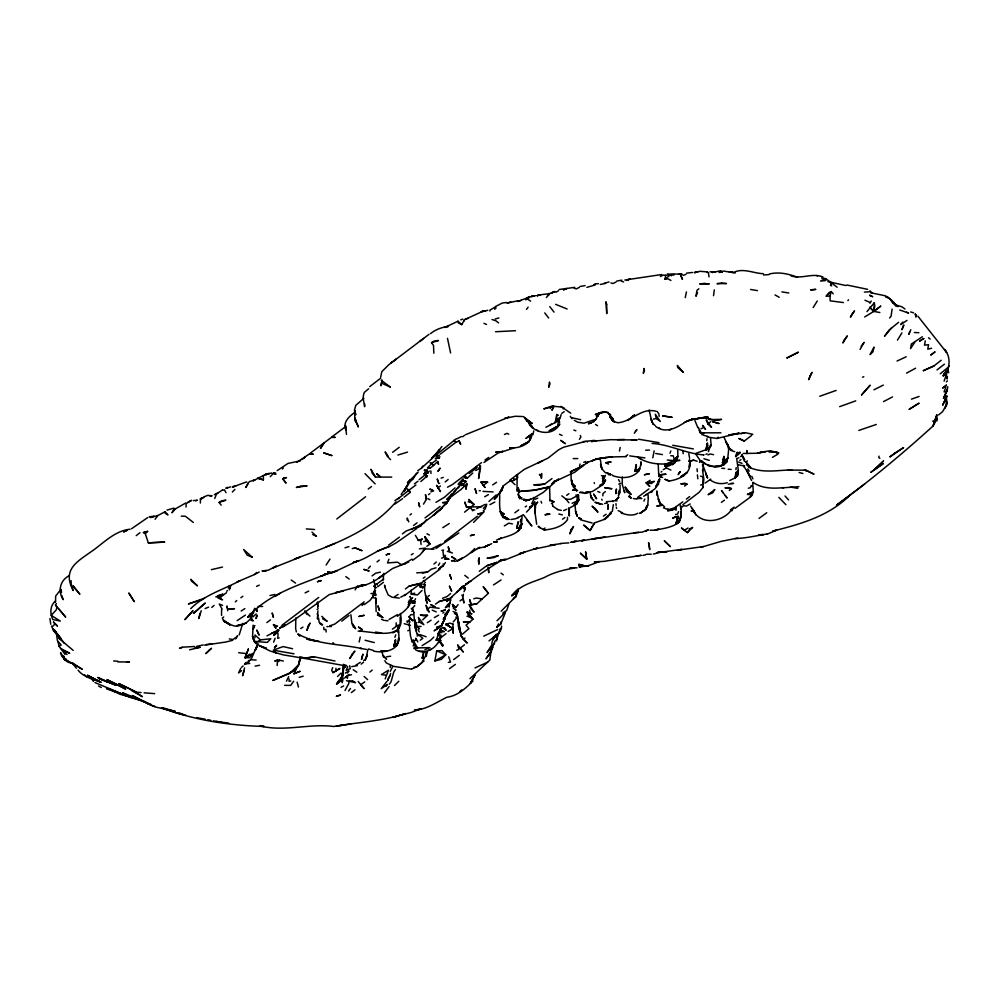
<?xml version="1.0" encoding="UTF-8"?>
<svg xmlns="http://www.w3.org/2000/svg" width="999" height="999" viewBox="0 0 999 999"><rect width="100%" height="100%" fill="white"/><g stroke="black" fill="none" stroke-linecap="round" stroke-linejoin="round"><path stroke-width="1.5" d="M68.681 661.55L63.711 658.94L63.724 656.256L64.748 658.578L66.596 659.315M407.205 520.204L407.217 518.019L408.766 521.865M571.153 472.639C570.941 478.883 570.866 486.351 576.548 490.397L574.7 489.36L577.609 490.534M295.667 628.97L295.791 617.931M545.866 427.272L555.169 422.602L556.73 418.818L556.768 414.485L558.366 415.372M355.307 421.203L355.332 418.668M689.809 462.162L689.31 467.132L689.809 462.162C691.433 474.238 678.421 479.995 668.393 481.081M533.653 497.502L533.616 499.912L531.73 503.571M567.494 517.307L567.469 519.73C562.337 527.022 552.559 529.27 544.118 529.97M648.326 497.952L647.739 504.857L646.241 508.953L639.934 513.374L646.241 508.953M71.141 580.719L71.091 583.678L73.202 590.496C61.876 569.268 77.085 561.763 92.982 550.424C104.645 542.007 115.285 530.719 130.157 529.208M441.633 566.171L438.436 569.343L443.156 566.021L443.194 563.898M200.387 503.021L200.449 499.675L202.36 498.064M343.581 666.008L342.27 682.679L342.782 678.146M480.457 467.37L480.294 465.696M620.054 492.445L620.067 485.239M221.553 610.027L221.578 615.434M400.349 613.436C406.581 641.995 374.3 631.53 358.154 631.068M413.461 610.389L412.437 608.379M517.107 477.884L517.02 491.121M496.478 540.122C504.67 536.388 515.134 535.839 520.979 528.059L522.102 516.683M289.148 678.945L289.061 681.281L290.796 680.981M343.731 664.497L343.119 675.112M376.123 602.672L375.711 598.176L376.136 611.45M689.41 460.564L689.447 459.528M702.821 483.766L703.046 476.935L700.486 476.111M186.039 507.042L186.164 503.646L191.521 500.337L188.112 502.047M659.615 478.983L659.54 481.231L655.819 486.663L659.615 478.983L658.104 481.605M489.897 311.026L489.935 310.115L494.268 307.58L494.992 308.092M746.753 453.558L746.877 450.537L747.227 453.409L743.131 453.459M439.785 635.988L439.872 633.928M253.122 625.199L252.572 636.413L253.284 639.397M332.729 667.669L331.668 670.242L332.954 672.627L335.826 671.016L335.951 668.256M465.084 589.385L464.048 588.648L465.084 589.385L463.998 591.683M426.348 651.885L426.123 656.38L427.135 652.035M364.76 403.996L364.61 406.693L363.074 397.49L363.698 394.305L364.26 392.47L368.606 388.798M867.007 311.588L874.312 302.709L873.813 311.388L864.697 316.933M613.336 504.62L612.3 511.5M505.069 611.251L504.907 613.836L500.686 624.163L496.678 627.384L498.676 623.776M529.882 424.1L531.893 423.326L526.835 420.904L526.623 419.967L532.917 428.159L531.493 425.399M277.148 665.496L277.347 662.325L279.807 660.339L283.329 660.988M549.612 486.775L549.987 501.061L550.162 500.099L553.946 501.835L551.411 503.533M414.061 612.262L412.849 610.913L411.813 611.4M449.125 609.215L449.026 610.726L445.017 614.597L447.04 614.16L443.444 619.143L445.354 617.994L443.444 619.143L445.579 615.421M702.247 462.599L702.309 461.65L700.199 461.463M711.201 446.066L710.526 438.161M317.919 610.789L317.42 618.593L318.581 619.118L319.243 622.464L320.829 624.363L322.54 624.612M753.346 492.507L752.734 483.029M278.097 633.741L277.734 638.324L279.146 637.874M344.068 665.272L342.108 674.899M641.033 461.738L640.659 465.834L638.848 469.455M747.502 494.405L752.634 492.045L751.098 494.792L747.502 494.405L752.634 492.045L752.372 495.042L750.024 497.34L734.927 508.416M383.129 580.094L383.716 573.414M426.536 651.922L426.123 656.38L425.899 655.444L426.561 655.868M343.119 668.855L343.556 664.41M675.936 510.289L676.236 507.142M339.061 680.394L336.576 684.04L340.821 680.893L342.844 671.553M295.017 673.139L300.187 671.291L293.669 673.925L295.017 673.139L295.429 669.143M390.621 673.376L389.785 676.385M441.034 626.248L444.88 618.568L441.034 626.248L434.103 630.806L438.998 627.847M879.008 456.131L878.845 457.629L879.857 458.316M622.302 477.072L622.227 484.315L624.775 492.744L624.15 491.083M680.594 518.793L681.256 511.6L680.531 505.432M413.099 645.953L413.848 645.279L417.545 647.889L429.932 647.639L424.9 649.7M367.782 649.962L366.096 658.378M479.47 470.929L478.583 478.496L480.507 468.081M702.684 471.303L703.209 466.883M706.755 440.671L706.98 438.711M398.126 642.394L398.613 638.261C399.475 650.799 382.729 653.383 373.576 651.061M390.234 667.507L390.547 664.934M491.446 648.189L489.885 659.677M640.596 465.172L640.946 462.412M737.886 474.163L738.348 470.541L736.638 458.316M244.206 670.691L242.57 675.749L244.568 667.931M707.367 443.244L706.018 449.712L709.577 447.877L710.764 444.805L709.178 449.275L706.018 449.712L707.367 443.244L707.954 445.854L706.018 449.712L695.853 453.346M735.913 469.692L736.201 467.582M947.414 376.611L947.102 379.021L947.015 376.099M449.188 607.08L449.775 602.709L448.264 606.306L445.392 607.742L448.126 604.083M945.603 398.102L945.778 396.778L945.104 401.798L946.915 396.066L942.719 405.07L946.915 396.066M500.274 628.421L496.266 640.971L497.265 637.15L496.64 639.797L494.705 641.258M682.929 504.645L699.175 492.257L702.672 487.874L703.858 479.433L702.522 469.88M200 613.286L198.776 618.531L201.249 610.776M713.511 295.692L714.347 289.86M637.437 456.88C646.877 463.873 659.777 464.86 670.916 463.474L677.634 456.343L677.072 460.139L672.115 464.922M380.669 377.16L381.843 371.628L388.898 364.66L429.071 334.29M441.608 625.699L442.332 623.301M529.058 441.546L520.616 445.929L529.058 441.546L531.843 433.991L526.111 438.249L531.843 433.991C531.88 442.432 522.702 446.978 515.334 447.752M658.229 464.448L658.778 476.348L662.649 477.472M675.948 516.421L672.639 518.206L678.034 516.283L676.261 522.489L679.819 520.729L681.043 514.685L679.357 522.015C672.539 527.435 663.423 528.646 655.069 529.982L658.94 529.108L655.756 530.219L649.949 530.232M466.858 483.766L465.971 489.273L466.845 483.891L460.914 489.572L449.962 497.677M635.014 471.066L636.076 464.585L636.475 466.595L635.014 471.066L638.773 471.029L639.86 468.843L635.014 471.066L639.86 468.843M737.462 475.899L738.348 470.541L737.462 475.899L734.577 478.259M670.916 280.444L668.019 278.846L665.022 279.183L665.671 275.362L674.637 273.988L682.18 274.263L678.633 274.325M892.082 309.103L891.096 316.109L889.597 318.007M220.13 597.902L219.418 596.977L220.754 596.977L226.536 592.644M434.902 660.926L436.713 650.824L442.02 650.636L445.754 654.82L441.421 659.29L434.902 660.926L445.754 654.82L436.713 650.824M732.991 508.778L731.88 510.839M500.686 624.163L501.123 621.79M559.515 422.577L559.078 418.131L557.554 426.248L549.313 430.794L557.554 426.248L559.815 424.038C553.995 434.99 539.522 434.39 531.406 426.798M533.041 434.602L533.728 430.931M925.311 340.846L924.5 345.179L928.546 344.692L927.784 349.213L931.617 348.226M948.688 372.752L947.976 369.193L943.193 375.836L946.453 374.388L947.976 369.193M947.114 389.46L943.518 398.351L946.927 391.333L947.814 386.738M652.797 457.842L654.145 450.886M556.768 414.485L555.169 422.602L558.141 420.741L559.078 418.131M298.888 663.836L299.912 658.716M501.585 626.073C501.885 633.766 492.569 636.113 491.858 643.431M396.965 645.654L393.931 646.128L395.666 642.282L395.479 639.847L393.931 646.128C401.785 643.618 398.027 633.016 398.214 627.022L398.426 632.704L398.214 627.022M685.264 297.627L686.425 291.945M300.612 658.179L298.651 664.785L289.598 673.488L272.777 680.469L295.442 670.429L298.651 664.785L299.862 658.903M417.545 647.889L414.198 648.139L417.545 647.889L413.074 640.184L415.072 640.634M520.279 522.052L520.854 519.293M727.734 458.603L728.671 449.338L727.397 443.931M723.888 456.456L722.502 462.887L725.611 462.375L727.734 457.879L722.502 462.887L723.888 456.456L724.425 459.053L722.502 462.887L725.923 460.976L727.734 457.879L726.485 462.412C719.892 469.33 707.654 467.42 701.573 460.626M257.093 611.251L256.456 610.002M359.165 642.007L360.252 637.025M503.296 612.175L502.634 615.159L497.002 620.729M937.012 420.829L936.812 414.885L933.016 426.061C902.184 453.958 870.204 480.706 836.525 505.157L864.734 484.016M229.32 589.835L230.757 585.851M736.8 452.547L736.45 453.983L737.687 452.235M385.164 678.895L388.474 670.204L381.443 674.575L386.064 675.187M395.479 639.847L393.931 646.128L397.902 643.543M225.412 622.277L223.514 620.154L230.095 624.775C214.285 615.734 235.289 628.483 236.751 625.799C243.706 625.799 249.038 621.44 252.522 615.759M618.319 493.681L619.143 490.409M937.137 418.606L933.016 426.061L936.812 414.885M256.793 615.534L256.019 618.556L257.355 615.197M843.418 302.572L830.169 300.824L829.994 296.154L831.218 291.583L833.216 293.793M422.115 658.154L423.489 653.009L423.401 655.806L422.115 658.154L424.275 658.166L425.899 655.444M702.672 487.874L703.034 486.538M734.752 478.121L736.375 472.152L736.7 474.537L734.752 478.121L729.695 480.507M364.335 604.57L369.817 600.599L372.727 596.89L375.137 588.174M560.014 418.668L561.151 414.573M572.077 503.284L576.698 501.298L578.433 495.142L575.874 495.067M699.5 462.412L699.999 460.651M242.819 623.326L239.186 634.914M486.65 504.145L485.339 508.716L483.216 510.988M441.371 626.023L442.12 623.451M579.607 465.746L580.107 464.048M439.76 632.742L441.046 628.383L437.849 633.803L439.423 632.729L441.046 628.383L436.113 640.147L439.16 640.347C435.764 649.025 424.563 654.682 415.871 649.987L414.235 647.976M347.739 666.533L346.166 670.329L350.299 668.631L349.675 665.734M664.56 464.66L673.276 460.764L677.634 456.343L676.248 460.876L667.282 460.002M699.275 430.482L700.311 432.829L720.916 432.804M492.907 647.439L488.861 655.356L491.545 650.861L485.989 658.853L490.546 652.21L494.493 642.245M598.851 413.424L595.804 419.63M245.055 657.767L248.364 649L245.055 657.767L249.7 657.642L253.034 653.358L245.055 657.767L249.837 654.183M412.25 598.601L412.562 597.614M394.917 637.325L395.729 634.827M374.95 584.615L374.35 586.45L375.124 585.976L373.638 579.557M347.252 678.446L347.739 676.985M463.374 594.255L463.074 596.803L461.838 595.092M375.1 591.783L375.487 590.659M708.366 451.648L709.178 449.275M420.866 481.518L427.435 475.724M508.841 604.245L506.868 610.014L503.746 614.16M947.464 370.567C950.086 363.836 949.687 354.907 944.53 349.425L946.577 352.46L917.831 316.109M598.563 414.535L598.014 416.158L598.801 413.973L596.366 415.996L598.813 413.149M735.464 474.775L736.375 472.152M944.117 381.069L946.453 374.388M678.521 511.638L677.684 514.023L675.599 514.51M399.313 626.748L398.539 628.92L400.149 623.438L400.137 617.132M517.744 591.47L515.796 595.017L517.744 591.47L515.996 596.403L501.161 611.176M670.029 453.234L670.841 450.936M388.811 677.334L387.6 680.706L389.785 675.561M449.388 603.708L450.811 599.7M501.635 490.709L503.271 486.176L500.149 491.845L501.635 490.709L499.213 493.806L503.271 486.176L501.673 490.359M372.727 596.89L374.925 590.821M660.888 475.861L660.389 476.585M347.402 673.139L348.951 670.878L345.304 673.101M945.878 387.013L944.067 391.908L946.927 391.333M413.823 613.598L414.135 612.762M463.886 321.203L464.448 319.705L482.042 311.638L487.799 310.302M388.898 559.253L387.525 562.937L397.415 562.187L401.635 564.81M411.301 608.329L412 609.565M273.614 642.157L275.112 638.236M214.773 498.464L216.521 493.931M345.617 664.997L344.605 667.632L346.566 665.434M673.276 460.764L674.113 458.603L673.189 455.794L670.679 455.744M909.652 332.105L908.765 334.365L910.813 329.707M257.392 644.83L251.536 658.466L248.838 661.475M519.842 525.474L521.865 523.563L518.281 531.118L521.865 523.563L520.979 528.059M601.423 475.661L603.808 476.086L602.509 482.055L605.419 475.324M444.88 618.568L442.107 624.712M408.229 606.73L411.163 599.462L410.177 596.528L411.163 599.462C410.402 607.205 403.209 612.225 397.327 616.308M619.48 451.073L620.179 447.452M576.835 503.908L578.683 499.512L574.25 504.695L576.835 503.908L575.374 504.945M674.874 462.924L677.634 456.343M447.415 613.249L448.563 610.551M257.48 644.992L255.22 650.299L258.192 644.892M389.061 686.6L384.428 692.769M526.473 512.1L532.342 505.906L533.454 503.296M697.477 292.732L695.966 296.291L696.977 290.322L698.85 288.773M438.886 642.732L440.609 638.686M534.777 501.498L533.628 504.183L529.52 507.28L532.342 505.906M357.63 585.814L355.12 589.86M643.918 501.086L644.805 499.063M598.451 283.666L595.579 283.853L595.079 284.99L586.888 287.35M392.782 666.408L390.259 671.378M457.717 617.22L457.43 617.882L455.856 617.12M406.68 486.113L404.22 491.533L407.667 484.877M676.897 518.781L678.034 516.283L678.159 518.706L676.261 522.489L679.357 522.015M414.86 600.149L415.522 598.726M254.782 608.266L252.347 613.423L247.814 617.257L251.049 616.233L253.771 612.162L247.814 617.257L250.449 613.398M529.67 438.561L531.843 433.991M345.042 690.496L348.801 683.453L348.901 681.256L346.516 680.706M286.488 681.131L288.661 676.648M406.843 621.191L407.467 622.439M618.331 495.954L619.692 493.144M579.333 499.3L578.346 501.348L574.25 504.695M236.938 636.213L235.627 638.861L237.675 635.801M750.024 497.34L752.634 492.045M62.163 650.299L66.995 654.507M240.834 668.256L238.536 672.926L241.583 670.691M498.426 493.831L496.703 497.302L494.355 499.213L497.452 494.855M645.741 508.878L647.739 504.857L645.554 508.154M735.626 456.268L736.45 454.607L739.984 452.147L735.614 456.031M406.456 487.05L407.704 484.59M461.001 483.678L463.261 479.17L462.362 481.043L458.354 484.203L461.001 483.678L453.334 493.044M521.865 523.563L520.292 526.71L516.795 528.321L518.119 522.04L516.795 528.321L520.054 528.134M525.899 299.912L528.059 297.265L535.227 295.692L531.58 296.603L531.992 295.929M578.871 517.869L581.081 518.868L578.871 517.869L580.781 519.88L592.17 523.001M603.883 482.942L605.519 480.307L602.747 484.727L599.85 485.389L603.883 482.942L605.444 479.907M446.578 499.4L451.81 494.143L446.316 503.608L433.191 515.459L442.02 508.179L434.602 514.435L418.519 526.473L406.181 530.993L402.41 533.878M430.569 333.591C435.564 329.545 441.833 327.222 448.201 326.436L444.73 327.46L457.992 321.203L458.304 322.939L461.8 324.613L464.448 319.705L468.019 318.319M576.698 501.298L578.708 497.564L578.433 495.142L570.454 499.35L565.971 499.15L561.813 495.829M248.763 660.426L247.39 662.936L244.543 664.422L246.503 662.325M254.895 637.911L255.02 635.014L260.402 639.884L270.779 638.761L267.295 642.407L254.633 641.47L252.572 636.413L254.308 641.42L257.317 641.808L260.402 639.884M437.587 636.051L439.423 632.729M408.304 602.372L409.64 599.949M576.947 497.814L578.433 495.142M441.221 635.239L439.548 638.249L436.113 640.147M423.489 504.133L426.398 499.363L425.487 494.717L426.398 499.363M727.734 457.879L723.8 464.847L720.878 465.634M424.275 658.166L421.553 662.961L416.683 666.882L411.875 668.955M447.003 612.936L448.414 610.451M860.039 349.438L864.073 342.37L861.163 346.328M417.807 470.629L421.578 468.056L422.714 466.083M438.424 565.359L439.76 563.036M572.277 418.119L571.965 418.668L570.254 416.308M451.81 494.143L446.316 503.608L450.224 497.664M414.772 605.531L412.887 607.867M946.115 370.891L943.193 375.836L946.99 371.603L943.543 374.15L946.99 371.603M947.589 368.406L949.05 365.934M416.546 473.264L412.937 479.308L407.492 482.829L410.302 479.532M871.253 301.061L869.967 303.209L869.505 302.185L864.959 300.224M271.915 473.026L266.608 473.838L253.147 480.831L254.945 479.845L249.238 481.655M602.36 478.446L603.808 476.086L604.295 478.159M579.944 566.795L578.858 564.373L585.102 565.983L579.333 567.257L578.858 564.373L583.853 565.659M492.057 644.48L487.062 652.572L494.805 642.931M411.451 479.77L401.186 494.418M897.464 340.072L901.91 332.917M813.174 307.58L817.269 300.999M431.73 463.573L430.107 462.699L433.554 465.459L430.357 467.994L427.584 467.744L431.73 463.573L433.554 465.459L437.687 461.513L438.486 464.198L437.687 461.513M452.734 606.393L455.719 607.467L452.435 604.47L453.434 605.719L452.734 606.393L455.719 607.467L458.091 604.645M596.366 418.306L593.518 421.703L588.423 423.638L591.408 422.677M743.893 466.745L744.505 465.784M579.42 439.298L580.894 437.025L580.344 435.502M443.156 566.021L445.429 562.537M493.356 639.048L496.441 634.315M482.042 311.638L485.664 310.751M326.111 565.009L330.02 559.103M612.412 419.655L613.461 421.303L614.385 421.778L612.037 420.217L612.412 419.655L614.385 421.778L617.832 422.739C631.693 421.79 641.42 407.142 656.206 411.301M914.647 342.432L910.551 348.626L911.4 344.006L922.389 336.763M443.444 619.143L446.628 614.422M193.282 500.599L197.44 500.199L195.804 500.899M395.442 669.592L393.743 672.09L391.059 681.83L389.298 684.178M409.802 622.252L409.14 623.214L410.439 635.689L412.125 642.157M408.204 604.62L410.027 601.972M342.445 675.611L336.576 684.04L341.958 679.52L340.821 680.893M429.27 471.091L427.734 473.064L424.962 472.614L426.073 471.016L424.388 470.204L427.447 469.855M735.976 455.731L736.525 454.945M385.914 686.438L387.337 684.415L381.231 688.673L386.738 681.58M518.444 493.556L517.894 494.318L518.868 496.478L520.804 498.089L521.915 497.839M634.328 433.266L636.937 429.62L635.314 431.193M726.485 462.412L726.985 461.738M293.669 681.281L290.659 685.401L284.59 685.339M426.411 519.73L423.876 523.189L411.213 529.445M725.611 462.375L723.8 464.847L715.371 466.77L707.567 465.309L710.539 465.609M526.51 309.365L528.146 307.13M55.345 605.119L56.468 603.608M155.107 519.255L157.854 515.546L165.047 511.738L167.969 514.922L165.11 513.286L165.122 511.975M348.576 691.033L350.474 688.473M235.527 637.512L232.18 640.421L225.924 641.995L204.583 645.154M422.552 551.835L425.062 548.526M445.017 614.597L447.49 611.363M731.568 509.752C723.576 521.316 703.321 525.374 694.58 512.824M407.829 621.041L411.026 618.718L412.749 620.841L408.991 616.833L411.101 614.56L412.662 614.685M658.753 483.816L654.757 489.011L643.768 496.278M445.442 504.058L448.164 500.549L440.047 509.852M425.312 584.964L423.788 584.053L424.85 585.451L422.902 587.624L419.368 585.052L421.054 585.551L422.24 584.04M437.362 452.285L441.908 446.491M593.856 500.087L593.431 500.624L590.671 495.716L590.159 491.92M496.678 627.384L498.464 625.149M609.54 513.811L611.076 511.888M847.901 300.612L848.526 299.825M826.26 296.129L829.045 292.657L831.218 291.583L826.26 296.129L829.994 296.154M395.954 501.873C370.179 532.267 330.681 545.654 294.393 559.065L299.787 557.267L272.852 567.981L276.361 566.121L268.319 570.192L262.075 570.928L266.333 570.679L264.835 571.091M459.103 440.909L460.564 444.118L459.103 440.909L455.881 442.32L454.295 440.259L435.764 455.307L436.95 456.493L436.226 457.267L438.673 458.316L439.91 456.78M452.847 493.643L456.58 489.023M226.848 488.199L230.594 486.8M484.165 511.688L473.576 522.39M554.657 480.669L551.873 484.028L558.628 479.12L555.619 481.143L574.787 472.202L583.503 465.259L570.229 471.915L581.555 466.795L588.249 461.988L585.689 463.111M424.088 550.024L420.042 554.857L412.649 560.302M535.814 503.009L535.027 512.799L536.675 524.225M636.163 556.043L641.196 555.344L604.095 561.363L594.318 561.962L599.225 561.638L587.499 566.046M494.355 499.213L496.528 496.628M593.518 421.703L595.416 419.43M902.809 322.065L900.711 324.55L907.005 320.417M464.71 476.81L464.11 477.522L467.145 478.246L472.827 473.026M891.87 327.56L884.527 336.226L889.147 329.995L898.625 322.302M175.574 508.553L171.978 512.787L173.526 509.952L185.727 503.009M460.551 588.935L461.95 587.3L456.593 592.544M147.627 517.632L131.556 528.733M462.712 479.108L458.354 484.203L460.314 482.192M420.367 586.226L419.742 586.962L422.902 587.624L421.054 585.551M418.194 472.102L407.492 482.829M295.192 668.781L298.651 664.785M247.814 617.257C267.607 594.48 297.864 585.402 325.075 574.562L320.567 576.386L330.169 572.927L324.35 574.363L335.04 571.59L356.481 561.438L353.246 562.449L358.778 560.864L355.394 561.813C367.257 558.866 376.586 549.85 388.511 546.865L377.235 551.298M474.737 548.488C469.63 554.482 462.275 559.053 454.807 561.463M462.512 586.438L459.69 589.66C473.064 578.796 487.3 568.731 502.06 560.039L498.951 561.113L506.043 559.527L524.712 552.11L519.293 553.758L537.45 548.064L533.516 549.275L555.344 544.655L550.049 545.192L561.138 543.618M702.809 464.635L703.783 463.536L702.859 465.696L702.384 464.91M282.367 468.993L283.291 467.957M459.178 590.097L446.59 601.51L452.035 597.052M368.344 568.431L370.379 566.158M273.888 635.227L278.833 629.919L277.61 632.442L273.888 635.227L278.496 630.069L277.472 629.77L278.496 630.069L266.995 635.839M472.552 551.061L471.041 552.722L479.82 547.227M546.328 297.527L549.45 294.131L547.44 295.554M251.91 614.31L252.597 613.561M489.572 660.289L469.967 678.671M289.598 673.488L291.308 671.64M581.555 466.795L583.329 464.872M455.781 610.589L455.319 609.615M434.365 455.494L431.58 458.491L439.697 449.575L433.953 456.768L421.578 468.056M384.253 573.526C377.185 580.407 367.682 585.364 357.879 586.7L363.549 585.239L335.602 592.669L343.531 591.033M421.128 540.222L418.381 540.372L421.128 540.222L422.34 538.936L418.381 540.372L415.384 535.327M518.469 588.661L511.838 595.729L518.006 590.546L511.838 595.729C519.905 585.039 532.742 582.205 544.318 577.547C553.446 572.365 564.185 569.842 574.475 567.981L569.979 567.707L577.072 567.844M563.174 408.866L564.023 407.967M60.352 590.059L55.669 596.028L55.482 602.422M232.367 492.02L234.89 489.373M55.544 600.998C49.925 605.344 49.8 613.711 52.885 619.592L60.302 621.053L51.174 615.396L56.306 609.827L56.843 607.742L56.006 605.544L65.672 617.145L58.904 609.165M270.254 476.673L273.801 472.964L275.662 473.014M661.113 472.09L661.813 471.366M461.95 587.3L459.69 589.66L463.524 585.676M362.05 605.469L363.686 603.783M706.018 449.712L707.916 447.752M494.742 309.278L496.141 307.829M52.66 626.373L54.433 624.55M703.833 433.129L702.135 434.865L700.374 431.131M394.518 685.526L398.776 681.243M483.379 508.341L486.575 505.157M869.367 291.808L864.41 292.095M235.339 601.898L236.738 600.524M337.525 676.51L340.896 673.176M488.961 501.448L496.078 495.029M707.267 436.988L716.97 438.461L718.244 437.212M190.697 608.691C204.345 594.842 223.476 589.685 240.122 580.569L237.125 581.942L254.583 574.5L256.618 572.502M473.026 680.931C465.721 688.286 457.53 695.916 446.778 697.277C436.326 702.472 426.561 709.452 414.46 710.227L421.004 708.741L411.089 712.524L399.275 715.471M433.778 637.112L430.382 640.446L422.077 645.666M455.032 487.862L444.318 497.352L435.976 502.322M145.28 533.641L147.602 531.381L143.444 532.542L145.28 533.641L148.327 542.844L164.56 542.107L148.327 542.844M412.312 600.899L414.71 603.359L411.488 602.559L412.225 601.86L411.089 600.836L414.71 603.359L414.947 601.66L413.886 600.973L414.947 601.66M676.373 458.029L677.884 456.605L677.697 449.775M554.12 482.917L543.156 492.495L533.791 498.026L528.708 500.087L526.186 499.9M946.353 381.868L947.414 380.856M708.029 424.163L706.231 420.017L711.513 427.285L708.029 424.163L710.539 421.778M470.729 603.059L469.717 599.65L471.253 604.732L476.785 603.871L488.386 593.319L483.291 586.813L488.386 593.319M346.141 676.922L348.776 674.562M614.385 421.778L611.863 419.767L612.824 418.856L608.591 413.461L612.824 418.856L610.564 418.044L609.765 416.071L612.824 418.856M422.689 619.83L427.497 615.334L420.379 614.86L423.489 615.809L427.497 615.334M638.773 471.029C632.342 478.608 621.253 478.796 612.512 475.586L612.412 475M486.788 565.721L497.152 562.337L486.788 565.721L479.283 571.278M380.906 576.361L378.808 578.309L392.545 568.518L408.728 562.012M428.296 608.703L429.97 607.155L439.123 608.279M58.317 635.401L60.127 639.385L61.289 639.185L56.831 634.902L57.717 634.078M434.952 624.55L438.598 621.166M252.997 616.845L256.206 613.91M55.245 631.368L56.955 635.264L58.104 635.401L53.621 631.006L54.67 630.069M376.848 584.015L383.791 578.958M597.939 414.747L598.801 413.973M463.199 484.178L464.91 486.213L461.438 483.678L463.199 484.178L465.472 482.217L464.822 481.343M318.718 597.439L282.205 625.037L281.169 627.222L282.617 627.135L294.031 620.079L329.245 594.617L339.373 591.883M459.802 691.583L461.725 689.884M436.775 458.091L435.277 458.791M363.624 660.689L365.334 659.19M433.953 564.085L436.313 562.025M729.27 490.546L731.443 488.636L729.058 487.599L724.949 487.862L731.443 488.636M392.395 629.195L398.189 625.012M477.322 516.233L444.617 541.47M369.917 672.04L372.177 670.092M579.595 492.682L582.966 492.157M464.498 644.767L460.015 648.239L463.336 652.06L457.629 644.755L458.941 649.425L456.705 650.224M740.134 453.022L735.564 456.705M397.053 499.512L408.441 490.584L407.38 489.248L409.165 489.997L410.202 492.42L404.033 497.227M632.991 416.059L627.859 420.429L630.119 418.506M317.058 602.472L318.381 603.046M632.379 416.571L634.652 414.647M211.776 607.392L214.098 605.419M448.052 631.53L452.984 628.508L453.259 633.329L452.859 627.497M625.636 456.456L627.709 454.72M365.572 496.765L336.775 518.968M344.53 678.121L347.365 675.761L351.486 674.737M605.319 491.633L602.872 493.668L602.872 495.879M450.599 593.568L446.953 596.578L442.495 598.301M489.023 640.883L499.188 632.891L493.019 637.599M940.284 373.776L947.127 368.132M445.192 481.943L448.126 479.532M464.56 512.162L474.113 504.47L468.843 499.425L469.767 501.785L474.113 504.47M383.429 582.305L377.684 586.775M421.815 339.835L420.042 341.283L423.564 338.399M440.035 569.08L404.345 595.629M574.65 505.257L569.842 507.829M684.577 486.101L687 484.115L684.79 483.191L680.781 483.841L687 484.115M938.61 414.922L942.482 411.763L946.428 405.344L946.652 401.785L946.315 405.532L944.554 408.216C947.539 405.282 947.04 400.849 946.041 396.74M440.109 506.406L425.025 517.919M602.747 484.727L592.819 491.271L585.164 493.481M369.705 386.675L380.681 378.209M463.336 639.422L467.157 643.081L460.502 635.077L463.336 639.422L465.01 638.061M69.368 575.624C60.04 580.132 57.555 591.108 63.174 599.687L61.838 595.579M377.035 561.9L379.258 560.102M228.359 588.174L229.633 587.2L228.971 586.326L230.02 587.025M440.109 454.27L455.881 442.32L453.708 440.384M422.102 590.397L417.445 594.942L411.238 594.243M392.545 361.888L390.634 363.211L394.318 360.464M455.157 439.572L456.006 438.911M242.595 624.7L243.731 623.788M364.198 601.848L334.765 624.088L329.732 625.861M538.086 526.56L543.281 529.445L545.054 528.021M424.125 660.901L416.683 666.882L413.923 667.332M136.214 535.651L139.935 532.692M363.873 398.314L355.781 405.344L354.495 409.89L355.744 414.785L354.633 410.277L354.757 417.782L356.031 422.54L355.407 419.305M345.529 426.673L332.242 436.625M665.022 279.183L670.691 274.663L674.25 274.688L667.407 273.926M296.803 462.35L308.928 454.27M407.829 630.844L408.529 630.294M455.394 664.372L449.463 668.693M686.388 499.125L689.66 496.54M740.571 456.63L742.245 455.307M480.794 312.3L482.455 311.001M432.367 462.987L436.351 460.027M425.124 474.875L424.001 473.663L425.649 474.388L426.873 476.698L425.124 474.875L419.105 479.682M457.442 488.474L459.165 487.125M441.171 640.646L439.897 641.645L442.619 646.066L439.897 641.645L443.331 645.304M681.243 507.617L683.641 505.731L686.475 506.043L690.234 503.958M503.034 486.063L510.526 480.507L513.236 480.831M514.335 480.144L513.598 478.608L514.335 480.144L516.133 478.746M351.361 692.607L354.982 689.772M341.783 621.141L349.001 615.509M648.851 488.973L637.574 497.44M302.073 459.478L305.17 457.067L303.509 458.229M933.815 366.009L923.363 370.666L933.815 366.009L941.22 360.239M399.388 537.137L388.511 545.204M361.139 664.123L363.524 662.262M682.829 501.823L674.912 507.554L670.454 509.34M936.987 369.93L944.392 364.21M509.752 480.194L524.475 469.268L547.989 458.141L558.728 449.737L563.424 447.265L585.389 441.471M355.082 412.187C349.425 416.121 342.245 422.377 345.929 430.119L345.492 425.524L346.491 434.365M368.219 489.035L371.491 486.525M402.56 498.701L394.443 504.333M422.34 573.139L427.522 572.09L431.343 569.168L436.026 567.807M544.655 484.065L533.778 484.84L539.373 485.077L544.655 484.065L551.997 478.571M744.23 441.071L739.06 438.573L744.23 441.071L751.698 435.364M458.878 532.929L435.951 548.526M392.619 452.322L399.225 447.302M469.255 473.489L476.548 467.957M405.394 588.948L409.091 586.138L420.242 583.428L409.091 586.138M746.44 464.81L750.461 467.457L747.065 463.861L749.25 467.357L750.461 467.457L745.891 462.025L747.389 460.889M850.062 495.005C829.083 516.233 800.561 524.088 772.714 531.118L776.698 530.132L766.982 534.253M266.87 622.589L270.479 619.867M453.708 659.577L459.278 655.369M428.546 494.617L429.857 493.631M462.462 484.815L461.001 485.789M372.028 575.923L375.711 573.151L380.407 572.177M318.581 619.118L318.581 618.069L317.42 618.593M364.735 681.88L360.614 684.814L364.098 688.623L358.154 681.48M310.552 452.972L330.819 437.824M462.637 436.775L464.46 435.414M409.165 489.997L415.909 484.99M412.112 559.103L403.459 564.048M428.134 596.341L429.358 595.429M240.896 597.714L242.857 596.253M551.923 406.655L550.062 408.042L553.234 405.769M479.595 465.746L480.469 466.421M483.279 485.377L487.587 482.18L481.031 482.08L484.952 487.425L481.031 482.08L487.587 482.18M514.86 512.774L518.731 509.902M426.823 546.303L429.97 543.98L424.9 536.775L425.999 541.008L429.97 543.98L424.9 536.775M508.866 519.355L505.044 516.933L508.866 519.355L506.53 519.43M730.431 509.865L734.153 507.092M277.173 470.616L288.049 463.411L300.474 460.814M413.524 525.486L417.082 522.852M241.633 667.17L243.194 666.008M759.028 518.444L766.757 512.737M218.531 492.594L222.365 490.034M397.627 614.547L389.036 619.467M739.772 460.477L740.946 459.615M525.137 499.725L523.039 499.475L527.122 499.837L525.549 500.986L530.481 499.163M417.969 481.281L414.448 483.841M223.714 616.982L222.327 617.981L223.476 620.504L230.095 624.775L225.499 621.89M481.493 462.662L452.172 484.715L447.477 487.2M409.952 514.947L411.488 513.823M416.533 528.658L396.378 542.719L388.648 547.002M435.502 604.108L438.973 601.585L449.737 598.526L438.973 601.585M721.428 502.36L724.45 500.162M460.015 600.911L461.888 599.562M317.12 609.415L318.182 608.641M566.645 495.317L568.893 493.693M420.254 640.209L422.814 638.361L416.833 633.341L415.159 627.734L413.861 614.335M561.838 413.374L564.223 411.675M657.729 552.322L662.05 552.022L656.88 552.747L681.73 549.375L677.484 550.437M245.429 615.072L237.163 620.604M437.962 487.787L436.613 485.264L440.509 491.583L437.962 487.787L440.422 486.026M495.167 319.006L498.876 317.957M446.053 633.628L440.209 638.186M226.636 591.208L227.547 590.571M398.626 625.811L399.625 625.112M562.562 519.193L564.897 517.544M501.086 579.969L493.518 584.914M603.471 516.121L606.131 514.248M525.262 506.918L526.56 506.006M462.375 634.253L468.906 628.671L466.021 625.174L472.989 619.255L467.257 612.075L471.728 613.823L467.257 612.075L468.793 616.545L472.989 619.255L467.257 612.075M478.821 468.019L479.72 467.395M585.889 461.488L583.728 462.312M483.928 462.487L498.126 453.047L502.934 451.248L499.812 452.36L495.679 452.11L501.96 451.898L514.098 447.914L509.84 447.902L514.098 447.914M394.642 596.778L398.102 594.405M476.673 508.641L485.189 504.37M484.977 460.002L488.736 457.43M492.669 484.915L496.528 482.292M457.055 615.859L456.755 614.81M423.239 578.196L425.075 576.972M608.129 516.758L604.145 519.443L594.155 523.064M427.31 622.714L431.093 620.204M639.934 513.374L644.33 510.464M710.764 479.145L705.082 483.116M355.706 665.309L360.314 662.325M676.261 522.489L680.244 519.867M359.827 631.468L360.689 630.906M241.146 611.013L244.892 608.591M646.241 482.842L651.298 483.504L654.457 481.318L646.241 482.842L649.662 486.326L646.241 482.842L650.199 480.269M220.754 596.977L215.834 596.878L222.839 594.005M411.288 554.82L413.161 553.608M394.867 500.599L399.375 497.727M442.769 527.684L449.263 523.538M489.935 504.632L494.83 502.047M335.826 671.016L339.885 668.431L332.954 672.627M440.921 544.193L432.255 548.526M300.699 628.533L302.972 627.097M645.841 531.268L648.388 529.682L642.382 532.092L633.928 532.817L638.836 532.392M431.506 342.707L434.115 341.096L438.486 340.509L431.506 342.707L433.516 345.429L433.828 353.196M504.32 525.924L508.778 523.176L512.475 523.913M495.042 306.78L502.297 303.022L506.793 302.497M487.737 662.125L475.012 667.931M219.118 502.435L221.728 500.824L225.886 500.174L219.118 502.435L221.154 505.132M275.062 596.44L280.419 593.144M555.831 292.32L558.503 290.734M60.589 648.426L69.668 653.221L62.55 650.386L60.589 648.426L59.091 646.241L61.214 644.992L57.443 640.721L56.681 635.314M499.1 539.035L501.261 537.762M453.221 621.927L456.843 617.757M685.476 529.557L688.049 528.034M517.882 517.794L522.877 514.872M612.687 501.148L606.306 501.71M484.727 496.753L488.436 494.605M772.389 457.355L777.397 454.47M434.328 617.594L438.636 615.184M518.256 517.32L515.721 518.731L510.951 519.517M425.649 474.388L426.298 474.026M202.023 599.625L188.374 603.97L204.545 598.226M167.008 510.114L173.863 508.116M706.967 453.771L705.943 454.308M687.187 420.854C677.946 426.998 666.321 434.49 655.744 426.461M530.619 301.149L526.648 298.414L529.945 296.628L529.083 296.79M906.568 373.139L915.608 368.206M264.573 474.937L266.608 473.838M400.699 597.177L405.644 594.517M637.824 513.224C632.792 516.396 626.423 514.835 621.178 513.024M254.583 574.5L259.203 572.027M616.071 281.955L613.124 283.504L610.901 282.942M663.261 469.617L666.445 467.944L670.903 470.092M883.528 401.623L892.519 396.903M825.286 278.571L820.566 281.044L825.286 280.619L826.21 279.533L825.286 278.571L821.665 278.034M636.675 499.025L633.378 498.563M579.32 287.362L576.386 288.873L574.163 288.299M341.071 687.262L343.619 685.976M320.829 624.363L321.703 623.913L320.542 623.151M873.913 389.81L883.303 385.09M447.689 558.828L444.63 559.003L449.075 559.228L445.529 557.617M552.385 405.969L543.793 408.866L554.133 406.368L561.975 407.03M305.12 592.882L308.691 591.096M456.855 438.811L461.438 436.526M293.094 671.59L295.442 670.429M491.683 543.693L484.44 546.965L477.36 548.439M442.807 613.049L443.968 612.474M415.634 528.521L421.466 525.674M542.607 460.801L538.336 462.874L540.434 461.863M660.351 276.498L663.311 275.062L665.671 275.362M182.13 647.115L179.508 648.363L183.491 647.115L194.418 646.503M618.781 484.19L620.741 483.254M483.753 636.163L497.702 629.52M716.97 438.461L739.21 433.141L728.733 434.977L745.853 432.817L752.821 434.303M897.04 361.026L906.155 356.793M669.392 430.119L671.278 429.245M489.585 544.617L484.44 546.965L488.299 545.204M417.707 626.385L421.091 626.473M225.712 488.186L227.535 487.362M550.224 424.725L551.523 424.125M256.543 586.376L259.253 585.152M504.445 434.49L507.005 433.341L508.778 434.178M521.178 300.449L517.619 301.473L526.236 298.314M593.656 284.715L595.579 283.853M700.886 428.833L702.946 427.909M563.611 510.626L566.583 509.328M554.957 291.458L551.448 292.907L554.42 291.708C548.988 294.905 542.632 293.556 536.913 295.816L539.722 294.905M598.488 413.374L605.194 412.1M604.17 283.266L609.003 281.993M214.348 494.705L217.994 493.144L216.009 493.706M465.434 434.74L508.916 417.145L504.82 418.331L515.234 416.271L522.664 416.521M480.244 468.244L475.724 470.504M584.328 540.084L571.028 542.257L574.912 541.208M441.645 558.204L444.655 556.942L443.506 555.931L442.944 550.899M605.544 283.416L600.349 284.478M205.082 608.566L208.554 607.142M862.562 377.21L863.785 376.71M683.104 275.449L686.001 274.275M707.954 454.907L710.214 453.996L713.486 454.682M737.312 458.416L738.96 457.754M650.274 492.507L652.484 491.633M325.999 546.94L335.102 543.356M684.39 422.427L693.593 418.868M535.039 499.225L537.749 498.189M733.154 272.652C742.806 267.52 753.371 273.351 763.423 273.714M605.781 462.737L610.864 462L605.781 462.737L608.478 464.073M460.776 319.805L462.674 319.093M149.076 517.007L150.312 516.683L150.674 517.482L157.854 515.546M352.272 548.651L354.795 547.727L361.838 550.624L354.795 547.727M839.647 406.643L855.743 400.861M428.596 650.162L431.143 649.25M150.674 517.482L154.083 516.258L150.312 516.683M441.133 478.134L443.256 477.385M430.881 491.845L433.616 490.871L429.72 489.135L432.005 489.722M819.779 396.253L836.113 390.434M911.463 399.163L919.092 396.441M604.907 536.9L581.605 540.834L584.103 540.034M730.793 450.337L731.955 449.937L729.57 449.001L725.561 441.333L730.793 450.337L734.702 451.698M271.541 633.141L277.21 631.143M932.679 421.253L935.439 420.292M63.711 658.94L64.748 658.578M646.341 554.22L651.286 554.245M204.183 496.753L207.78 495.354L212.1 495.816L210.115 496.191M858.865 430.432L876.26 424.463M418.094 622.527L419.443 622.077L423.851 624.725L418.419 617.444L419.443 622.077M594.155 419.78L584.003 423.189L577.784 422.202L574.288 420.329M471.253 604.732L476.785 603.871M692.307 419.293L688.436 420.554L694.867 419.143M664.884 465.984L669.48 465.534L664.884 465.984L666.445 467.944M510.676 301.948L507.13 303.097L517.257 300.899M427.584 467.744L430.357 467.994M588.748 423.688L591.358 422.864M697.14 271.853L694.38 272.727L699.987 271.303L707.13 271.878L708.441 272.789L709.028 276.91M741.121 433.703L744.592 432.629M452.322 627.572L452.984 628.508L445.741 624.412L449.9 623.139L453.234 624.163M345.03 547.789L348.926 546.603M397.927 455.02L407.517 452.135M397.977 715.858L392.832 717.394L405.731 713.548C382.555 721.178 357.717 722.314 333.703 726.485C309.003 723.326 284.191 732.092 259.703 725.861M437.412 457.667L438.673 458.316L435.764 455.307L439.335 455.432M675.861 523.876L677.884 523.276M767.519 533.891C756.605 535.639 745.928 538.274 734.914 538.611M246.403 622.964L236.751 625.799L241.196 624.55M587.125 462.724C599.338 456.755 612.986 456.843 626.211 456.643M679.607 549.9L703.671 546.54L720.916 541.421L737.799 538.049M299.188 677.347L303.197 676.173M423.713 541.658L425.999 541.008M222.552 490.309L224.388 489.785L226.024 492.644M196.266 646.478L203.272 644.929M143.444 532.542L147.602 531.381M748.301 488.224L750.411 487.649L751.273 485.502L751.797 486.363M616.833 281.044L621.803 280.145M580.107 286.476L585.077 285.602M595.879 538.274L592.07 539.21L635.214 532.767M473.726 598.738L476.66 598.014L482.33 599.038M595.916 440.921L610.564 439.685L637.175 439.972L631.493 439.76M189.66 649.8L200.237 647.24L194.368 648.251M656.393 553.321L653.371 554.02M693.643 460.177L688.811 461.326L693.643 460.177L697.14 461.213M645.866 554.732L642.881 555.444M211.363 569.655L222.477 567.082M661.138 505.057L656.755 506.081L662.075 505.432M586.738 566.083L588.786 565.609L584.827 566.421M441.895 550.362L443.519 549.999M762.562 534.353L758.553 535.277L763.798 534.69M439.647 483.229L438.648 483.454L437.25 478.921L438.124 481.743M378.459 614.847L377.435 615.072L382.779 617.544L377.472 612.512L378.459 614.847L382.779 617.544M583.279 441.62L593.881 440.434M783.865 487.624C773.576 488.611 761.588 488.736 752.921 482.217M269.955 595.504L274.975 594.492M446.341 501.873L442.482 502.647L444.23 502.834M653.346 419.105L656.318 418.519L660.339 421.466L655.294 414.248L656.318 418.519M727.297 482.717C721.403 484.577 714.472 483.591 709.715 479.483M571.028 542.257L576.348 541.221M255.082 666.121L259.565 665.284M400.299 564.835L405.219 563.936M700.561 485.014L702.235 484.715M686.625 273.102L692.657 272.465M694.842 272.29L697.864 271.753M351.735 666.633L357.33 665.634M246.653 481.893L232.33 487.087L235.814 486.063L232.804 486.575M526.648 298.414L528.971 298.014M604.67 503.533L607.404 503.059M336.301 726.285L344.23 724.937M537.375 295.404L540.459 294.892M410.951 593.856L414.747 593.231M559.078 289.51L574.737 287.35M719.13 272.477L722.339 271.965L720.429 270.904L712.05 272.452L715.234 271.803L709.952 271.815M693.456 510.626L691.096 511.001L693.231 511.038M763.036 451.873L769.005 450.936L778.82 452.997L776.46 451.985M728.321 484.203L733.516 483.379L730.831 483.404M606.043 457.467L595.616 459.078L612.399 456.718M765.484 451.873L757.604 453.071L761.55 452.11L758.316 453.234L747.227 453.409M663.86 552.397L666.932 551.935M624.85 280.032L661.625 274.55M700.599 546.99L703.671 546.54M340.272 725.524L350.774 724M386.613 656.78L390.646 656.206M417.058 635.988L417.932 635.864L416.833 633.341M886.975 296.566L885.551 296.765L889.822 298.826L893.069 303.022L889.634 298.514M782.367 487.837L798.888 486.688M335.002 661.001L314.41 656.867L303.708 658.266L283.291 654.894L270.242 651.061L259.815 645.903L266.321 648.301L259.815 645.903M675.998 460.864L679.894 460.352L676.997 460.414M314.41 656.867L303.708 658.266L344.643 665.684M769.392 274.001C778.808 271.603 788.636 273.901 797.527 277.297M206.106 644.58L211.788 643.88M769.093 452.072L774.749 451.76L770.316 451.111M419.443 548.826L425.487 548.114M673.875 509.602L676.423 508.241L675.774 507.33M502.747 517.557L505.394 517.27M370.929 593.568L372.664 593.381M399.3 598.101L392.058 597.227L388.161 594.942L385.239 588.074M560.526 543.456L568.881 542.869M448.351 662.325L450.537 662.1L448.713 656.793M424.962 472.614L427.734 473.064L426.735 470.417M667.732 465.297L670.654 465.047M416.733 572.864L427.522 572.09M763.536 274.987L768.755 274.625M218.169 595.441L222.54 595.142L222.265 594.38M604.932 412.112L600.899 412.337L595.242 414.548L603.021 412.2L608.179 412.425M495.554 331.743L515.509 330.719M468.156 501.873L469.767 501.785M419.18 651.311L424.775 651.523M481.618 506.818L466.383 506.98L464.885 501.998L465.759 505.332M645.654 450.212L649.525 450.062M556.73 418.818L557.979 418.781L558.141 420.741M617.407 439.647L624.4 439.473M425.399 548.763L423.226 548.801L434.016 549.188L431.78 549.088M479.208 490.709L480.332 490.709M573.226 458.591L577.772 458.578M585.726 492.157L588.473 492.157L583.216 493.156L580.207 492.157M375.487 477.072L370.966 469.255L372.29 473.339L375.487 477.072L391.745 477.097M906.518 312.237L908.64 313.049L899.762 310.015M181.269 516.171L185.29 516.196L193.369 522.465M694.717 418.856L691.882 418.831L695.629 419.168L707.866 416.645L696.141 418.868C704.919 415.359 712.799 422.327 721.553 419.368L710.926 419.58L708.366 418.344M493.718 541.858L497.327 541.883L493.743 541.933M258.079 606.418L262.687 606.48M329.345 626.498L331.468 626.523M117.732 661.875L129.445 662.025L126.573 661.837M466.383 506.98L470.379 507.38L472.727 510.814M275.512 626.211L277.535 626.248L273.476 624.625L275.886 628.071L273.476 624.625M576.098 490.234L572.752 490.184L576.098 490.234L576.66 491.158M380.607 650.898L386.713 651.023L382.255 650.923M614.397 500.786L617.12 500.861M721.753 468.306L724.65 468.406M529.233 499.812L523.513 499.6L527.122 499.837M743.481 465.796L738.236 464.81M914.322 332.492L918.88 332.717M472.639 509.852L474.85 509.965M228.684 723.101L218.843 721.852M482.992 491.371L493.069 491.933M602.597 504.283L594.83 502.235M411.326 669.13L393.356 666.333L386.288 662.911L384.802 660.651M411.488 602.559L412.749 602.647M113.624 660.963L117.932 661.251M250.599 659.702L256.144 660.089M728.184 469.218L731.143 469.43M306.293 528.883L314.598 529.52M136.526 692.22L118.806 683.591L136.526 692.22L141.059 692.569M144.081 692.806L154.658 693.643M703.508 454.845L704.033 454.895C686.301 453.858 670.129 444.53 652.097 443.431M714.984 466.058L719.43 466.508M557.405 509.54L561.238 510.352M791.171 275.924C801.797 279.37 812.474 272.577 822.926 276.985M366.458 649.425L360.427 648.376L361.376 648.488C340.309 643.943 317.108 644.717 298.152 634.09L299.625 636.076M667.819 509.153L672.065 509.615M326.885 626.56L328.047 626.698M238.686 652.709L246.353 653.596M722.926 270.979L735.314 272.952M452.872 624.075L453.134 628.583L445.741 624.412L448.251 624.712M421.665 651.46L424.3 651.773M658.778 476.348L661.138 476.648L659.415 474.238M467.02 616.321L468.793 616.545M385.339 620.504L387.899 620.841M638.935 457.08L644.929 457.892M629.707 455.881L637.325 456.93M259.84 725.823L264.186 726.448C229.57 725.549 194.505 720.229 161.938 707.979M462.25 480.956L466.533 481.63L464.897 480.919M552.584 506.043L557.929 509.59M213.474 720.866L221.653 722.302M781.892 291.883L788.785 292.994M672.739 445.279L693.331 448.901M216.259 721.453L221.766 722.339M638.573 439.223L658.99 442.657M750.611 289.473L757.404 290.609M229.295 638.923L232.842 639.522M655.719 453.484L662.449 454.62M846.827 285.002L867.656 289.335M790.434 487.062L797.776 488.349M294.018 653.808L273.251 650.174L283.117 646.578L292.557 648.738M318.943 641.271L306.768 639.073L314.223 640.896M196.753 717.669L205.095 719.168M879.832 312.537L873.813 311.388L869.779 307.342L873.813 311.388L880.656 306.193L873.813 311.388L874.799 306.019L874.312 302.709M870.616 292.744L885.651 295.866M646.016 494.43L648.114 494.83L648.176 497.652M299.862 656.805L302.884 657.392M180.145 713.835L182.705 714.335M441.321 631.068L444.293 631.668L441.383 630.656M845.828 285.527L827.934 281.618M207.879 719.705L210.677 720.291M817.706 275.836L816.595 275.587M572.065 417.794L580.731 419.717M129.683 696.291L125.474 695.366L94.98 682.579M372.302 597.427L375.549 598.151M420.879 587.15L422.902 587.624M154.67 706.181L150.562 705.207L145.242 701.947M180.232 713.91L185.727 715.247M558.816 513.998L562.387 514.885M465.247 477.772L467.145 478.246L465.297 476.161M365.085 640.259L374.313 642.582M273.788 473.688L275.924 474.238L273.801 472.964M404.22 623.701L410.464 625.324M141.396 700.149L119.93 694.255L108.491 688.598L130.32 697.389L144.293 701.523L122.64 692.794L129.146 696.216L150.874 704.32M703.596 435.252L707.979 436.413M799.113 472.49L802.909 473.501M426.111 636.75L420.079 634.64M429.458 535.052L426.998 533.791M831.717 285.814L830.569 285.489L830.918 282.43L826.086 278.933M162.949 707.854L175.25 711.388L154.708 706.842L132.368 695.554L148.826 704.332M703.883 458.741L709.327 460.339M368.344 648.95L373.264 650.399M263.399 479.87L257.842 478.221L263.399 479.87L263.374 475.986M258.716 644.155L255.931 643.518L254.308 641.745M910.701 311.938L913.548 312.824M621.341 281.194L623.613 281.918M492.02 319.505L495.766 320.729L498.588 322.889M742.045 463.374L738.611 462.062M161.513 707.804L178.858 713.573M543.281 529.445L544.93 529.994M749.25 467.357C762.674 473.451 777.609 470.167 791.77 469.905L788.149 470.054L805.681 470.179L814.023 474.213L804.982 469.717M447.365 551.261L452.435 553.009M178.521 712.699L182.617 714.123M894.267 304.408L902.06 306.88L904.994 309.028M374.213 595.004L375.924 595.591M106.431 688.823L115.484 691.982L108.491 688.598M445.741 624.412L448.401 625.362L449.862 627.122M567.132 309.003L555.606 304.345M573.813 430.045L575.849 430.781M663.448 507.817L667.994 509.54M250.786 620.042L253.022 620.966M222.577 605.419L219.268 604.033L222.153 609.215M453.096 611.463L456.83 613.036M381.506 619.293L384.215 620.441M597.752 491.496L599.937 492.432M78.059 670.142C83.229 676.885 92.969 679.283 100.887 682.23L87.612 675.312L100.887 682.23L90.572 677.921M432.255 610.152L436.238 611.9M483.941 323.314L486.513 324.463M217.894 597.914L221.778 599.637M559.54 434.315L562.05 435.439M63.724 656.256L65.072 659.889L60.552 652.634L61.813 656.156L65.072 659.889L73.451 663.673L68.132 662.237L65.684 660.489M550.162 500.099L553.946 501.835M312.774 534.602L316.421 536.276L311.975 532.105M220.504 598.888L222.59 599.862M332.817 642.807L333.766 643.269M705.494 463.723L700.699 461.351L696.091 454.545M98.551 686.076L101.349 687.512M618.181 510.589L622.639 512.887M536.55 429.932L538.286 430.844M316.858 604.183L318.119 604.845L318.206 606.056M720.429 270.904L722.339 271.965M454.408 613.448L457.367 615.097M322.665 618.818L327.173 621.316L321.753 616.346M138.811 694.38L131.306 690.172L142.395 696.678L140.01 695.142M273.938 651.823L276.398 653.209L274.5 651.498M775.037 294.93L779.195 297.29M60.127 639.385L73.202 650.386M628.608 496.565L631.056 497.964L629.358 495.504M706.543 271.678L708.441 272.789M606.543 412.175L610.576 414.535M297.764 634.253L300.424 635.626M462.699 597.514L463.936 602.984L463.236 598.563M71.079 662.662L82.318 669.33L72.677 663.136M595.479 424.438L597.539 425.686M570.716 413.199L560.851 406.368M427.834 498.501L429.895 499.787M526.623 419.967L531.893 423.326L524.812 417.545M416.333 629.382L414.535 619.805L415.646 625.898L417.07 626.81L415.946 622.252L416.346 623.988M630.869 494.343L626.648 491.633L625.199 487.175L630.869 494.343L625.199 487.175M586.788 441.446L587.487 441.908M453.246 608.179L455.869 609.902M527.197 420.179L531.893 423.326M320.292 623.738L322.153 624.987M256.968 609.515L255.881 608.791L257.33 611.475M353.221 669.73L356.818 672.202M456.131 613.686L457.33 614.547M618.518 479.57L619.655 481.668M415.646 625.898L419.468 628.558L417.994 629.57L419.255 631.88M708.004 418.381L709.852 419.667L707.754 417.732M571.803 483.291L575.099 486.188L571.803 483.291L576.548 490.397M375.924 583.928L377.372 584.952M291.221 580.032L295.554 583.091M638.486 457.392L640.771 459.041M896.49 305.457L898.176 306.668L893.081 302.622L896.428 306.293L893.743 302.347L887.299 296.553M345.804 576.598L349.225 579.083M373.851 586.126L376.136 587.787L374.513 585.764M804.582 469.755L806.38 471.116M469.268 604.57L474.088 612.175L470.854 608.628L469.268 604.57L470.604 605.581M464.822 476.498L467.145 478.246M501.048 573.114L503.321 574.85M464.772 575.362L468.269 578.071M837.137 287.237L830.918 282.43L831.243 284.315M776.285 452.26L778.283 453.833L776.335 451.96M658.628 427.622L659.615 428.384M376.161 594.393L375.437 593.98M653.271 424.013L655.119 425.499M605.506 472.864L601.848 468.843L600.224 459.016M928.508 337.774L930.106 339.086M411.026 618.718L408.991 616.833M408.803 620.854L409.74 621.64M424.388 470.204L427.734 473.064L426.073 471.016M869.929 290.871L872.539 293.169M457.992 321.203L461.8 324.613M661.188 503.758L664.585 506.83M503.871 517.544L500.262 511.588L504.045 514.01L500.262 511.588L503.871 517.544L501.798 515.671C498.314 508.503 500.237 500.374 499.475 492.732M56.955 635.264L61.289 639.185L58.616 635.352M452.435 604.47L455.719 607.467M364.123 676.46L367.607 679.632M520.804 498.089L518.881 496.328L520.604 498.364M84.503 674.787L86.551 676.698M510.526 480.507L515.034 484.715M521.678 498.938L518.881 496.328L521.066 498.439M252.16 619.63L252.997 620.504M532.917 428.159L529.557 424.912L528.384 421.016M58.504 637.886L59.828 639.185M504.07 517.282L505.681 518.906M365.01 473.651L375.149 483.891M219.418 596.977L221.016 598.601M390.584 459.652L387.237 456.256L385.127 451.91L388.236 456.343M423.389 580.531L425.349 582.642M304.97 611.063L309.915 616.146M778.845 497.39L785.913 504.707M630.319 497.202L631.056 497.964M424.001 473.663L426.873 476.698M72.315 663.286L76.399 668.244M565.971 499.15L568.881 502.734M785.014 495.991L788.573 499.912M538.661 526.236L540.447 528.196M693.069 510.864L694.992 513.011L692.12 508.266M407.38 489.248L410.202 492.42M91.309 678.608L93.481 681.056M526.898 520.254L531.855 525.998L523.663 515.059M745.891 462.025L750.461 467.457M690.571 506.081L694.992 513.011L693.581 510.764M373.851 591.583L375.199 593.244M549.775 306.581L554.02 312.1M544.755 312.924L548.651 317.994M723.401 493.081L721.528 490.596L727.147 498.039L725.274 495.566M476.173 466.471L477.047 467.632M523.626 416.583L526.835 420.904M657.142 411.463L658.778 413.698L659.203 416.346M317.607 602.01L318.381 603.071M57.979 634.627L61.289 639.185M250.699 617.182L252.11 619.155M61.876 639.909L64.373 643.406M693.156 510.801L696.278 515.222M54.033 629.557L58.104 635.401L56.044 632.192M464.123 587.012L465.359 588.786L465.122 587.837M304.77 611.201L307.168 614.622M62.875 651.336L65.01 654.432M228.971 586.326L230.145 588.049L229.633 587.2M64.086 658.428L65.072 659.889M670.691 274.663L671.44 275.824M444.942 555.169L445.579 556.168M354.008 626.248L355.619 628.771L352.622 623.863M91.771 678.333L93.394 680.931L91.359 677.422M743.206 465.284L748.813 473.938L750.237 476.81L746.59 470.204L751.535 480.444M747.776 468.856L749.175 471.191M441.034 631.256L441.92 632.754M744.505 461.388L741.733 454.695L744.779 459.927M741.733 454.695L743.568 457.867M611.863 419.767L609.765 416.071L612.037 420.217M417.844 641.895L415.759 638.211L416.021 640.109M728.446 446.541L724.25 437.874M437.475 455.981L438.673 458.316M591.82 498.089L590.671 495.716L591.558 498.726M55.207 631.268L56.831 634.902M516.495 475.299L517.607 477.847L517.494 474.525M353.459 627.235L351.91 623.538L350.886 614.697M751.772 476.298L752.871 478.846M601.748 499.263L602.147 500.187M577.147 515.921L575.599 511.476L577.147 515.921L575.599 511.476L575.012 504.383M457.392 615.634L457.779 616.558M694.917 420.554L697.914 427.784M51.573 626.061L53.621 631.006M658.616 499.675L656.718 490.959L657.305 495.504L656.768 492.032M660.127 503.484L659.228 500.998L660.239 504.158L658.279 498.851L659.415 502.035M707.192 476.523L707.517 477.822L702.971 465.384M707.517 477.822L705.656 473.076L706.718 476.186M356.918 423.389L358.304 427.01L354.757 417.782M541.021 501.336L541.67 503.109M425.936 599.887L427.185 603.296L424.687 591.221L424.637 584.178M317.22 613.648L318.082 616.146M460.864 633.99L458.766 627.872L457.967 618.93L460.864 633.99L457.505 616.795M698.488 427.485L700.311 432.829M381.743 651.473L383.616 657.03M651.997 422.19L649.1 410.015M601.123 466.57L601.848 468.843L600.574 464.41L600.774 465.434M519.005 496.091L519.792 498.851L518.568 494.28M297.14 682.155L298.439 687.037M616.296 507.217L616.62 508.429M572.677 484.478L571.49 479.882L571.952 481.718M683.378 475.249L683.541 475.886M57.954 641.633L59.091 646.241M415.846 630.706L414.473 619.268M447.477 338.324L450.586 352.947M552.322 503.521L552.759 505.706M594.243 482.592L594.417 483.466M688.773 453.683L689.622 458.204M458.404 625.836L458.978 628.995L458.241 620.928M469.68 610.302L470.005 612.2M227.735 610.776L226.948 605.981L227.185 607.779M296.016 629.982L296.316 631.917M413.074 640.184L413.848 645.279M49.95 618.543L50.737 624.275M61.463 592.519L61.089 589.46L61.389 592.282M420.579 540.159L421.103 544.48M326.186 632.005L325.886 629.432L323.976 629.707L323.751 627.222M680.381 505.369L680.794 509.078M376.086 603.296L375.711 598.176M697.414 474.875L697.851 478.796M682.854 450.487L683.204 453.708M425.636 595.167L426.236 600.774M569.343 515.771L568.581 508.241L569.343 515.771L569.305 508.578M697.077 468.768L697.314 471.628M488.336 567.295L488.748 572.727L488.261 567.557M411.064 590.172L411.263 592.907M615.983 503.683L616.083 505.457M430.869 470.941L430.981 473.476M450.312 598.738L450.374 600.724M612.949 500.611L612.974 501.698M396.178 622.839L396.203 625.886M317.732 605.382L317.719 607.08L317.732 605.382M608.004 506.568L607.966 509.315L608.179 504.57L608.004 506.568M535.264 504.408L535.027 512.799L535.264 504.408L537.624 502.235L535.264 504.408M541.57 473.588L541.396 478.234L541.57 473.588M479.133 558.029L478.858 564.223L478.359 560.352L479.133 558.029M362.912 654.32L361.526 659.402L362.912 654.32M681.256 511.6L680.868 516.645L681.256 511.6M616.146 491.058L615.846 493.631L616.47 488.973L616.146 491.058M643.98 368.544L643.331 373.376L644.492 370.13L643.98 368.544M549.462 382.305L548.751 387.287L549.987 383.953L549.462 382.305M381.98 380.294L381.006 385.776L382.018 380.182M873.938 347.327L872.989 351.76L870.054 354.583L873.938 347.327M254.645 625.636L253.209 628.945L254.645 625.636M308.004 626.435L306.918 630.357L310.077 623.026L308.004 626.435M571.066 529.757L569.83 533.916L573.501 526.548L571.066 529.757M902.771 327.447L901.96 329.707L903.82 324.962L902.771 327.447M367.157 655.244L365.072 660.364L367.157 655.244M810.351 375.599L808.603 379.682L811.987 372.34L810.351 375.599M737.287 474.413L735.127 478.334L737.175 474.438M474.962 675.212L470.392 683.216L474.962 675.212M844.267 339.96L842.894 342.969L847.314 335.876L844.267 339.96M553.783 406.293L551.947 410.239L553.871 406.356M248.551 482.567L245.854 487.412L248.551 482.567M678.895 473.326L678.184 474.625L680.369 471.553L678.895 473.326M352.235 654.158L349.75 658.603L354.882 651.048L352.235 654.158M592.145 526.898L590.072 530.506L583.853 525.199L590.072 530.506L594.368 523.239L592.145 526.898M852.434 313.649L850.411 317.158L854.507 310.876L852.434 313.649M714.672 489.622L712.762 492.807L708.116 494.705L714.672 489.622M689.772 528.908L687.512 532.592L681.568 528.121L687.512 532.592L692.682 527.36L689.772 528.908M323.351 443.843L320.517 448.401L324.063 442.994L323.351 443.843M438.886 469.842L437.899 471.391L440.147 468.106L438.886 469.842M275.137 646.952L274.413 648.064L276.636 645.242L275.137 646.952M618.718 497.327L615.559 500.274L618.718 497.327M870.042 385.339L861.55 394.967L870.042 385.339M946.415 385.189L942.844 387.924L946.415 385.189M192.857 610.851L184.977 619.53L192.857 610.851M611.363 513.124L604.145 519.443L611.363 513.124M883.453 461.051L874.625 469.355L883.453 461.051M515.996 596.403L513.424 598.776L515.996 596.403M209.066 650.374L205.831 653.596L211.538 648.276L209.066 650.374M201.686 606.043L193.481 613.436L205.357 603.034L201.686 606.043M934.864 352.023L930.968 354.907L934.864 352.023M396.203 359.141L394.418 360.577L396.216 359.153M894.442 453.359L889.847 456.943L903.596 447.577L894.442 453.359M284.965 625.212L279.67 628.146L284.965 625.212M284.116 477.797L282.779 478.821L285.901 482.917L282.779 478.821L286.488 477.634L284.116 477.797M687.399 472.315L680.981 476.623L687.399 472.315M454.058 560.589L451.573 560.751L454.058 560.589M883.091 463.711L871.016 472.14L883.091 463.711M918.868 403.271L909.265 409.278L918.868 403.271M470.891 580.894L465.621 584.378L470.891 580.894M923.75 338.574L919.754 340.996L923.75 338.574M201.86 497.902L200.162 498.926L203.846 497.39L201.86 497.902M462.287 558.179L457.48 560.914L462.287 558.179M610.676 474.562L608.379 474.463L610.676 474.562L606.605 472.652L610.676 474.562M673.9 463.511L670.117 464.535L673.9 463.511M397.065 630.556L392.894 632.667L397.065 630.556M318.956 581.018L317.395 581.83L321.278 580.569L318.956 581.018M797.552 352.585L786.762 358.029L798.413 352.21L797.552 352.585M629.982 278.908L626.56 280.444L629.982 278.908M126.836 530.444L123.726 531.83L126.836 530.444M593.906 440.584L591.52 441.62L596.49 440.709L593.906 440.584M440.372 626.123L436.713 627.335L440.372 626.123M337.187 570.554L331.855 572.689L327.722 572.065L331.855 572.689L337.187 570.554M594.605 459.777L592.257 460.764L594.605 459.777M481.843 513.199L477.972 513.898L481.843 513.199M388.424 553.908L386.026 554.932L389.697 553.708L388.424 553.908M498.089 555.756L493.469 557.692L487.112 558.304L498.089 555.756M566.683 288.561L563.611 289.797L566.683 288.561M340.409 695.054L336.451 696.241L340.409 695.054M277.098 660.164L274.725 660.988L279.807 660.339L277.098 660.164M547.315 514.023L544.942 514.835L550.049 514.198L547.315 514.023M269.168 473.676L266.109 474.65L269.168 473.676M472.827 534.94L470.354 535.701L474.35 534.665L472.827 534.94M364.011 615.347L359.028 616.445L364.011 615.347M662.05 474.463L660.814 474.837L666.083 474.225L662.05 474.463M649.4 473.701L644.492 474.737L649.4 473.701M300.799 486.251L296.366 487.45L307.093 485.789L300.799 486.251M445.304 610.102L441.283 611.013L445.304 610.102M548.414 487.05L532.042 490.596L520.616 491.271L537.25 489.797L548.414 487.05M669.929 510.202L667.557 510.764L672.802 510.102L669.929 510.202M249.563 663.398L244.967 663.511L249.563 663.398M815.621 289.41L810.838 289.847L815.621 289.41M639.847 497.939L637.062 498.489L641.783 498.501L639.847 497.939M230.369 608.828L228.571 609.153L234.54 608.691L230.369 608.828M365.534 585.227L361.388 584.777L365.534 585.227M721.665 283.067L717.02 283.679L726.435 283.541L721.665 283.067M503.184 559.665L500.474 559.964L505.719 559.403L503.184 559.665M352.51 680.868L348.901 681.256L355.482 682.667L352.51 680.868M704.258 283.454L699.687 283.891L709.265 283.891L704.258 283.454M731.917 271.84L729.357 272.04L732.542 271.928L731.917 271.84M313.012 454.133L309.59 453.908L313.012 454.133M335.065 437.375L331.618 437.337L335.065 437.375M469.792 621.99L463.486 621.815L469.792 621.99M611.688 488.723L604.969 487.824L611.688 488.723M381.443 632.854L375.374 632.404L381.443 632.854M671.915 417.257L662.762 415.921L671.915 417.257M368.931 570.916L363.898 569.455L368.931 570.916M718.855 423.489L712.462 421.603L718.855 423.489M669.155 481.019L665.097 479.358L669.155 481.019M600.424 504.12L595.804 502.485L600.424 504.12M444.767 628.121L442.282 627.384L446.166 630.319L444.767 628.121M331.805 455.544L323.888 452.947L331.805 455.544M872.564 296.641L869.667 295.292L872.564 296.641M455.719 559.265L451.91 556.918L455.719 559.265M116.171 685.314L98.963 678.558L116.171 685.314M252.272 557.192L247.24 555.207L243.619 549.487L252.272 557.192M106.506 681.53L97.914 677.497L106.506 681.53M390.259 387L382.817 383.741L381.331 380.319L390.259 387M434.902 606.793L430.931 604.72L434.902 606.793M116.408 684.29L106.943 679.62L125.687 689.11L116.408 684.29M380.419 476.873L376.835 473.838L380.419 476.873M565.259 443.593L560.839 440.472L565.259 443.593M362.287 629.657L358.554 627.147L362.287 629.657M386.463 659.078L383.329 655.806L386.463 659.078M595.254 508.628L592.082 506.143L597.926 512.225L595.254 508.628M541.396 475.999L539.497 474.5L541.396 475.999M57.355 625.973L53.496 622.102L57.355 625.973M197.278 585.726L191.458 580.943L190.859 579.308L197.278 585.726M586.725 559.09L580.519 553.284L586.725 559.09L585.601 551.96L586.725 559.09M429.857 601.348L427.072 597.402L429.857 601.348M670.292 546.565L664.41 540.871L670.292 546.565M683.116 372.177L677.709 367.457L677.347 365.459L683.116 372.177M56.444 633.029L52.797 628.97L56.444 633.029M429.108 611.838L427.172 609.927L426.061 605.219L429.108 611.838M79.733 594.13L73.214 586.088L79.733 594.13M705.469 429.283L702.647 425.499L705.469 429.283M915.758 314.585L915.109 313.823L916.008 317.12L915.758 314.585M519.443 492.457L517.332 489.61L519.443 492.457L518.231 488.049L519.443 492.457M134.216 601.56L128.946 593.206L134.216 601.56M596.503 498.613L593.718 494.218L596.503 498.613M451.585 590.996L449.475 586.263L451.585 590.996M682.417 279.295L680.669 275.087L682.417 279.295M259.016 634.914L256.893 630.257L259.016 634.914M476.523 493.381L475.124 488.898L476.523 493.381M451.373 578.921L449.65 574.55L451.373 578.921M653.084 423.976L650.998 419.118L653.084 423.976M649.125 544.143L648.538 542.644L649.737 549.637L649.125 544.143M384.915 587.112L384.59 585.352L384.915 587.112M273.389 617.27L272.24 613.224L273.389 617.27M419.63 506.655L418.618 502.834L419.63 506.655M379.395 610.451L378.034 606.056L379.395 610.451M449.525 551.386L448.289 547.052L449.525 551.386M606.668 304.358L605.894 301.76L606.755 313.624L606.668 304.358"/></g></svg>
